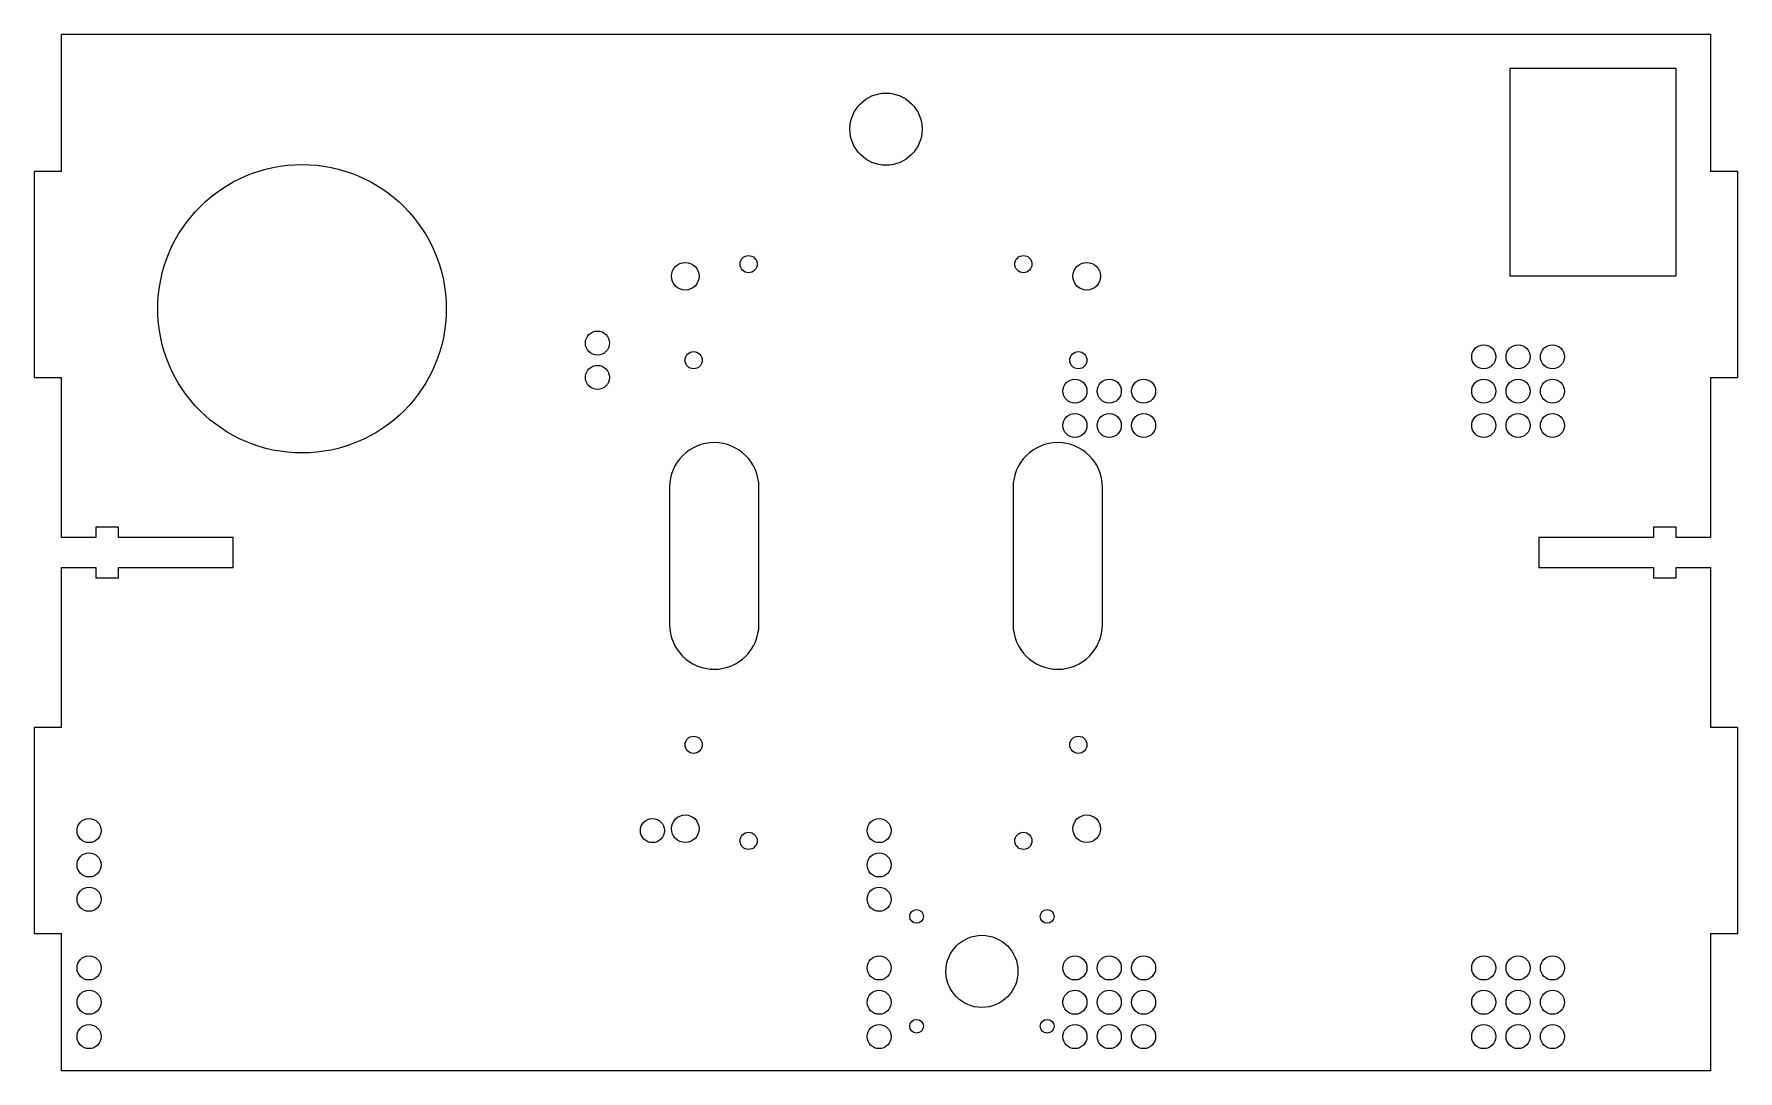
# Model space of a CAD drawing. Header units: millimetres. Extents: x -124 to 124, y -76 to 76.
import ezdxf

# ---------------------------------------------------------------- set-up
doc = ezdxf.new("R2010")
doc.units = ezdxf.units.MM

msp = doc.modelspace()

# ---------------------------------------------------------------- linework, layer by layer
at = {"color": 7, "linetype": 'Continuous', "lineweight": 25}
for p, q in [((-120, 75.5), (120, 75.5)), ((-120, 55.5), (-120, 75.5)), ((120, 75.5), (120, 55.5)), ((115, 70.5), (90.8, 70.5)), ((90.8, 70.5), (90.8, 40.3)), ((115, 40.3), (115, 70.5)), ((-124, 55.5), (-124, 25.5)), ((-120, 55.5), (-124, 55.5)), ((124, 55.5), (120, 55.5)), ((124, 25.5), (124, 55.5)), ((90.8, 40.3), (115, 40.3)), ((-124, 25.5), (-120, 25.5)), ((-120, 2.2), (-120, 25.5)), ((120, 25.5), (124, 25.5)), ((120, 25.5), (120, 2.2)), ((-31.5, 9.5), (-31.5, -10.5)), ((-18.5, -10.5), (-18.5, 9.5)), ((18.5, 9.5), (18.5, -10.5)), ((31.5, -10.5), (31.5, 9.5)), ((-111.7, 3.7), (-115, 3.7)), ((-115, 3.7), (-115, 2.2)), ((-111.7, 2.2), (-111.7, 3.7)), ((115, 3.7), (111.7, 3.7)), ((111.7, 3.7), (111.7, 2.2)), ((115, 2.2), (115, 3.7)), ((-115, 2.2), (-120, 2.2)), ((-95, 2.2), (-111.7, 2.2)), ((-95, -2.2), (-95, 2.2)), ((111.7, 2.2), (95, 2.2)), ((95, 2.2), (95, -2.2)), ((120, 2.2), (115, 2.2)), ((-120, -2.2), (-115, -2.2)), ((-120, -25.5), (-120, -2.2)), ((-115, -2.2), (-115, -3.7)), ((-111.7, -3.7), (-111.7, -2.2)), ((-111.7, -2.2), (-95, -2.2)), ((95, -2.2), (111.7, -2.2)), ((111.7, -2.2), (111.7, -3.7)), ((115, -3.7), (115, -2.2)), ((115, -2.2), (120, -2.2)), ((120, -2.2), (120, -25.5)), ((-115, -3.7), (-111.7, -3.7)), ((111.7, -3.7), (115, -3.7)), ((-124, -25.5), (-124, -55.5)), ((-120, -25.5), (-124, -25.5)), ((124, -25.5), (120, -25.5)), ((124, -55.5), (124, -25.5)), ((-124, -55.5), (-120, -55.5)), ((-120, -75.5), (-120, -55.5)), ((120, -55.5), (124, -55.5)), ((120, -55.5), (120, -75.5)), ((120, -75.5), (-120, -75.5))]:
    msp.add_line(p, q, dxfattribs=at)
for centre, radius in [((0, 61.65), 5.25), ((-85, 35.5), 21), ((-29.21, 40.22), 2), ((-20, 42), 1.25), ((20, 42), 1.25), ((29.21, 40.22), 2), ((-42, 30.5), 1.75), ((87, 28.5), 1.75), ((92, 28.5), 1.75), ((97, 28.5), 1.75), ((-28, 28), 1.25), ((28, 28), 1.25), ((-42, 25.5), 1.75), ((27.5, 23.5), 1.75), ((32.5, 23.5), 1.75), ((37.5, 23.5), 1.75), ((87, 23.5), 1.75), ((92, 23.5), 1.75), ((97, 23.5), 1.75), ((27.5, 18.5), 1.75), ((32.5, 18.5), 1.75), ((37.5, 18.5), 1.75), ((87, 18.5), 1.75), ((92, 18.5), 1.75), ((97, 18.5), 1.75), ((-28, -28), 1.25), ((28, -28), 1.25), ((-116, -40.5), 1.75), ((-34, -40.5), 1.75), ((-29.21, -40.22), 2), ((-1, -40.5), 1.75), ((29.21, -40.22), 2), ((-20, -42), 1.25), ((20, -42), 1.25), ((-116, -45.5), 1.75), ((-1, -45.5), 1.75), ((-116, -50.5), 1.75), ((-1, -50.5), 1.75), ((4.46, -53), 1), ((23.46, -53), 1), ((13.96, -61), 5.25), ((-116, -60.5), 1.75), ((-1, -60.5), 1.75), ((27.5, -60.5), 1.75), ((32.5, -60.5), 1.75), ((37.5, -60.5), 1.75), ((87, -60.5), 1.75), ((92, -60.5), 1.75), ((97, -60.5), 1.75), ((-116, -65.5), 1.75), ((-1, -65.5), 1.75), ((27.5, -65.5), 1.75), ((32.5, -65.5), 1.75), ((37.5, -65.5), 1.75), ((87, -65.5), 1.75), ((92, -65.5), 1.75), ((97, -65.5), 1.75), ((-116, -70.5), 1.75), ((-1, -70.5), 1.75), ((4.46, -69), 1), ((23.46, -69), 1), ((27.5, -70.5), 1.75), ((32.5, -70.5), 1.75), ((37.5, -70.5), 1.75), ((87, -70.5), 1.75), ((92, -70.5), 1.75), ((97, -70.5), 1.75)]:
    msp.add_circle(centre, radius, dxfattribs=at)
for centre, start, end in [((-25, 9.5), 0, 180), ((25, 9.5), 0, 180), ((-25, -10.5), 180, 0), ((25, -10.5), 180, 0)]:
    msp.add_arc(centre, 6.5, start, end, dxfattribs=at)

doc.saveas('drawing.dxf')
